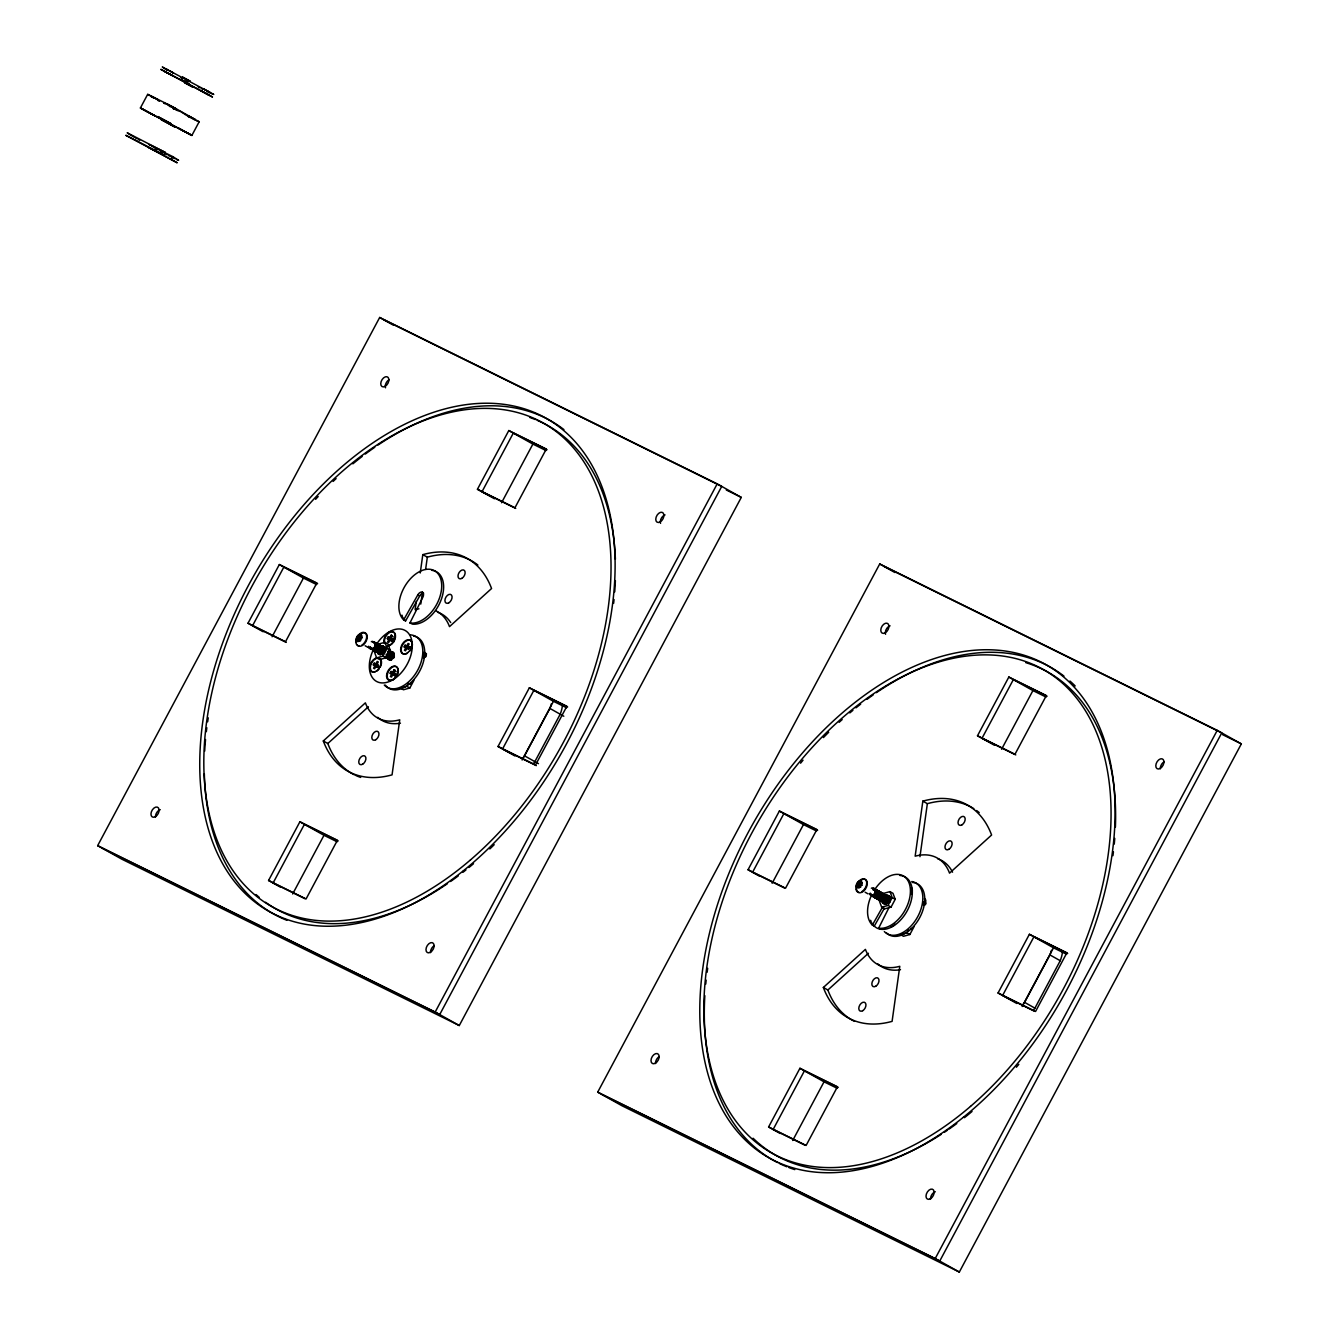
<?xml version="1.0" encoding="UTF-8"?>
<svg xmlns="http://www.w3.org/2000/svg" width="1339" height="1339" viewBox="0 0 1339 1339"><rect width="100%" height="100%" fill="white"/><g stroke="black" fill="none" stroke-linecap="round" stroke-linejoin="round"><path stroke-width="1.5" d="M377.698 651.574C377.581 656.846 384.31 653.884 383.623 649.817A4.101 3.13 -73.2 0 0 382.017 646.335L380.879 646.084M886.585 895.774L889.682 896.544C887.79 894.469 891.088 900.595 888.092 901.816C887.238 905.515 881.447 903.842 882.836 900.26M383.54 647.306L382.485 646.118L384.996 647.256L384.678 648.176M885.732 903.925L883.723 902.687A4.101 3.113 -74.1 0 1 882.267 900.662M885.799 903.976L886.753 902.235L887.807 902.737C883.69 903.206 889.531 903.356 889.665 899.021C889.146 896.343 888.728 899.306 890.234 898.051M379.238 653.683L380.36 653.934A3.816 2.795 -73.1 0 0 382.971 652.009L379.222 654.353C380.343 655.189 381.247 652.311 383.138 652.863L383.557 652.294C381.213 652.696 384.075 649.9 385.013 650.67L384.193 649.465L385.163 648.21L382.971 646.168C379.724 648.31 383.121 645.867 381.431 646.319L379.389 645.247A3.816 2.812 -73.3 0 0 378.217 645.616M384.912 649.867L384.695 648.863M889.23 898.77L889.196 901.934L887.807 901.03A3.816 2.812 -73.1 0 1 884.058 902.871L883.171 902.084A4.101 2.979 -76.6 0 1 882.518 900.143M381.699 654.185L381.833 652.997L380.694 654.62C378.736 653.281 382.134 654.788 382.452 652.177M886.87 902.302L886.234 903.758L887.355 902.586M416.262 601.529L415.123 609.68A61.008 38.295 -60.7 0 1 418.94 608.827M420.245 572.975L422.806 554.631A122 76.591 -60.7 0 1 491.564 588.524L449.502 626.635A61.008 38.295 -60.7 0 0 436.163 610.952M420.781 604.073L422.488 591.838M425.618 569.393L427.325 557.158L422.806 554.631M922.839 801.124L915.156 856.19A61.008 38.295 -60.7 0 1 949.535 873.145L991.596 835.017A122 76.591 -60.7 0 0 922.839 801.124L927.358 803.668A122 76.591 -60.7 0 1 973.804 808.639M919.96 856.692L927.358 803.668M383.557 652.294L383.155 651.273L383.908 651.658C386.134 648.662 383.54 646.904 383.406 646.319L384.661 648.511L383.59 647.557C383.172 645.666 380.661 647.055 382.619 647.507L383.607 646.754L382.72 647.557L383.071 646.452L382.117 647.222L381.966 646.168L381.582 647.273M885.832 904.327L883.188 902.955L884.828 902.904A3.749 2.845 -77.5 0 0 887.071 901.666L887.774 900.327A4.101 2.996 -76.4 0 0 887.389 896.126L885.397 895.105M885.916 904.377L884.225 902.603L883.489 903.289L885.899 903.323A4.569 2.862 -60.7 0 0 889.163 897.649L889.95 896.979L888.878 897.147M359.773 640.712L357.53 639.891L358.885 635.824A7.381 4.636 -60.7 0 1 366.283 633.715A7.381 4.636 -60.7 0 1 364.961 643.138A7.381 4.636 -60.7 0 1 357.413 645.231M860.324 883.104L858.969 887.171L857.563 886.385L857.395 884.309L858.918 882.317L862.015 883.204L858.918 882.317M383.657 651.557L382.686 653.382M885.698 895.272L886.836 895.523A4.101 3.113 -74.1 0 1 888.426 899.005L887.205 902.402L883.84 903.524L884.51 902.787M888.343 902.57L888.092 900.528L887.238 903.139M384.745 650.905L384.477 651.373M885.715 896.31A3.749 2.845 -77.4 0 1 886.887 895.942L888.025 896.193A4.101 3.113 -74.1 0 1 889.615 899.674L889.615 901.348L889.799 899.624M384.494 651.993L384.812 650.486A4.101 3.113 -74.1 0 0 383.205 647.005L380.577 645.917M394.386 655.859L393.733 658.052M880.074 894.301L879.422 896.511A3.816 2.812 -73.3 0 1 875.689 898.184L874.802 897.381A4.101 3.013 -76.4 0 1 874.25 896.176M886.217 903.206L885.196 903.641L886.067 902.804M382.017 647.155L383.49 646.469L383.774 647.641A4.101 2.996 -76.4 0 1 384.159 651.808M888.209 896.611L887.506 895.423M857.563 886.385L860.257 885.631L860.626 882.418A2.544 1.59 -60.7 0 0 857.395 884.309A2.544 1.59 -60.7 0 0 859.253 886.485L860.659 887.272M887.807 902.737L888.092 901.816L888.326 903.022M382.184 647.624L382.569 646.503M384.527 646.955L384.343 648.109L383.791 646.586M383.925 646.62L382.921 647.222L384.929 647.222L384.444 648.176M888.828 895.891L888.51 896.812A4.101 2.996 -76.4 0 1 888.979 900.996L888.259 902.335M384.26 650.034L385.163 650.018L384.193 649.465L383.741 653.198M889.782 902.268L889.916 900.695L888.192 900.595L888.594 901.599L890.201 899.323M383.222 647.842L383.674 646.787L382.536 647.189M140.394 107.99L147.708 94.282L171.944 106.384L199.176 121.749L191.862 135.457L140.394 107.99L191.879 135.423M147.792 94.45L149.449 95.554M199.16 121.799L196.431 120.694M888.979 897.431L889.766 896.578L888.443 895.64L887.573 896.494L887.991 895.473L890.134 897.481L889.23 897.9M873.547 896.092A3.264 2.41 -73.6 0 1 872.877 894.837A4.101 2.979 -76.6 0 0 873.614 896.712L874.501 897.515A3.816 2.812 -73.3 0 0 878.233 895.841L878.886 893.632A4.101 3.113 -74.1 0 0 877.279 890.15L873.463 889.431M431.894 570.33A29.19 18.328 -60.7 0 1 441.318 599.353A29.19 18.328 -60.7 0 1 412.512 624.141L409.935 622.953L422.789 597.395A4.435 2.778 -60.7 0 0 422.371 592.256A4.435 2.778 -60.7 0 0 417.785 594.934L403.658 619.873L405.566 620.945L419.693 596.006A4.435 2.778 -60.7 0 1 423.576 593.144M881.213 929.316L878.652 928.145L888.745 908.06M393.013 658.503L393.716 657.181A4.101 2.996 -76.4 0 0 393.331 652.98L391.339 651.959A3.816 2.812 -73.3 0 0 390.168 652.311M885.313 904.043L885.564 902.871M885.38 904.294L885.899 903.323A4.569 2.862 -60.7 0 1 882.468 900.745M163.91 154.872L125.799 135.289L177.2 162.789L147.641 146.955L163.91 154.872L165.233 152.378L127.205 132.779L129.983 134.737M171.476 159.107L172.798 156.63L155.876 148.244M97.663 845.629L379.673 317.477L717.202 483.864L741.287 497.388L459.277 1025.54L121.765 859.153L97.663 845.629L435.192 1012.016L459.277 1025.54M248.016 623.221L279.349 564.539L316.841 583.017L285.508 641.716L248.016 623.221L263.197 631.757M272.102 636.745L303.434 578.063L316.556 584.54M373.296 664.864L374.2 663.173L375.841 663.977L377.196 661.416L378.284 661.951L376.928 664.512L378.552 665.316L377.447 667.157L373.296 664.864L378.535 667.692L377.447 667.157M392.561 641.431L387.322 638.603L388.226 636.895L393.465 639.724L388.226 636.895M374.937 665.667L373.564 668.228L374.652 668.764L376.025 666.203L377.648 667.006M393.649 641.967L388.963 639.406L387.59 641.95L388.678 642.486L390.051 639.942L391.674 640.745M389.867 637.699L391.222 635.155L392.31 635.69L390.955 638.234L392.578 639.038L391.473 640.896M374.401 651.859L376.627 657.867L383.004 656.093L387.172 648.327L384.929 642.318L378.552 644.076M376.627 657.867L379.64 659.558L386.017 657.784L390.168 650.018L387.942 643.992L384.929 642.318M268.57 880.459L299.903 821.778L337.411 840.273L306.079 898.954L268.57 880.459L280.202 886.987M477.437 489.271L508.803 430.555L546.295 449.034L514.946 507.766L477.437 489.271L494.442 498.761M392.678 672.278L394.051 669.718L395.139 670.253L393.766 672.814L395.407 673.617L394.285 675.459L390.134 673.166L391.055 671.475L396.277 674.304M406.939 648.427L404.16 646.904L405.081 645.197L410.303 648.026L405.081 645.197M395.373 675.994L391.775 673.969L390.419 676.53L391.49 677.065L392.863 674.505L394.486 675.308M406.705 646.001L408.077 643.456L409.165 643.992L407.792 646.536L409.433 647.34L408.311 649.197M292.655 893.983L323.988 835.302L337.127 841.779M501.556 502.761L532.889 444.079L546.011 450.54M413.985 680.229L409.834 687.995L403.457 689.769L400.445 688.079L406.822 686.304L408.479 683.208M498.024 746.476L529.357 687.794L566.866 706.272L535.533 764.954L498.024 746.476L514.996 755.999M522.11 760L553.459 701.318L566.581 707.779M523.097 757.857A24.671 15.499 -60.7 0 0 524.553 755.849L549.877 708.415A24.671 15.499 -60.7 0 0 551.383 703.795M435.192 1012.016L717.202 483.864M597.713 1092.139L879.723 563.97L1217.235 730.374L1241.337 743.898L959.327 1272.05L621.798 1105.663L597.713 1092.139L935.225 1258.526L959.327 1272.05M748.049 869.731L779.382 811.032L816.89 829.527L785.541 888.209L748.049 869.731L759.682 876.258M772.134 883.255L803.467 824.573L816.589 831.034M768.603 1126.969L799.935 1068.288L837.444 1086.766L806.111 1145.448L768.603 1126.969L780.235 1133.497M977.487 735.781L1008.836 677.049L1046.345 695.544L1014.979 754.259L977.487 735.781L994.475 745.271M879.438 901.164L881.665 907.173L888.042 905.415L892.192 897.632L889.966 891.623L883.589 893.381M881.665 907.173L884.677 908.863L891.054 907.106L895.205 899.323L892.979 893.314L889.966 891.623M792.705 1140.493L824.037 1081.812L837.16 1088.272M1001.589 749.254L1032.921 690.573L1046.06 697.05M914.018 926.722L909.867 934.505L903.49 936.279L900.478 934.589L906.854 932.814L908.528 929.701M998.057 992.969L1029.39 934.287L1066.898 952.782L1035.566 1011.464L998.057 992.969L1016.82 1003.497M1022.159 1006.493L1053.492 947.811L1066.614 954.289M1023.13 1004.35A24.671 15.499 -60.7 0 0 1024.586 1002.359L1049.927 954.925A24.671 15.499 -60.7 0 0 1051.416 950.305M1033.44 1010.142A24.671 15.499 -60.7 0 0 1034.913 1008.15L1060.237 960.716A24.671 15.499 -60.7 0 0 1062.513 951.544M935.225 1258.526L1217.235 730.374M884.359 908.311L874.267 926.136L872.359 925.065L882.451 907.239M383.741 647.775L385.214 649.365L384.126 646.938L382.921 647.222M380.276 654.721L381.33 653.214L379.673 654.386M379.339 654.503L379.908 653.65M884.359 903.825L884.945 902.955M382.703 652.913L383.473 652.11M382.218 653.817L382.954 651.139A4.101 2.996 -76.4 0 0 382.569 646.938L381.264 647.54L381.431 646.319A4.101 2.996 -76.4 0 1 381.766 650.469L381.063 651.792A3.749 2.845 -77.5 0 1 378.853 653.081L377.163 652.227A4.101 2.979 -76.6 0 1 376.627 651.005M888.527 895.774L887.456 896.427M358.919 640.661L358.752 638.586L361.128 636.644M384.393 646.921L381.766 646.586A3.816 2.812 -73.3 0 0 380.611 646.955M888.962 895.925C886.736 897.465 890.033 894.854 889.481 897.481M323.302 740.969L365.38 702.858A61.008 38.295 -60.7 0 0 399.742 719.813L392.059 774.863A122 76.591 -60.7 0 1 323.302 740.969L327.821 743.513A122 76.591 -60.7 0 0 354.5 774.879M327.821 743.513L368.392 706.758M823.351 987.479L865.412 949.368A61.008 38.295 -60.7 0 0 899.791 966.306L892.092 1021.372A122 76.591 -60.7 0 1 823.351 987.479L827.87 990.006A122 76.591 -60.7 0 0 854.55 1021.372M827.87 990.006L868.425 953.268M889.766 896.578L889.113 897.147L890.284 896.879M884.259 903.658L885.196 902.921M357.53 639.891C360.409 641.448 362.635 635.037 358.885 635.824L360.291 636.594M384.059 648.176L384.912 647.658M378.786 652.712L378.15 653.633L379.473 653.482M377.765 652.729L378.602 651.892M883.707 901.632L882.953 902.536L883.991 902.352M383.942 648.126L384.544 648.461M374.602 642.553L376.594 643.59A4.117 2.996 -76.6 0 1 377.28 646.285L376.276 649.114A3.749 2.845 -77.4 0 1 374.066 650.403L372.928 650.151M388.946 650.603L390.938 651.641A4.101 2.996 -76.4 0 1 391.323 655.842L390.62 657.164A3.749 2.845 -77.4 0 1 388.41 658.453L387.272 658.202A4.101 3.113 -74.1 0 1 386.034 656.813M390.134 651.273L392.143 652.311A4.101 2.996 -76.4 0 1 392.528 656.512L391.808 657.834A3.749 2.845 -77.5 0 1 389.616 659.123L388.477 658.872A4.101 3.113 -74.1 0 1 387.004 656.83M880.61 892.41L883.255 893.515A4.101 3.113 -74.1 0 1 884.845 896.996L884.209 899.189A3.816 2.812 -73.1 0 1 880.476 900.862L879.589 900.076A4.101 2.979 -76.6 0 1 879.054 898.837M883.004 893.766L884.995 894.787A4.101 2.996 -76.4 0 1 885.38 898.988L884.677 900.31A3.749 2.845 -77.5 0 1 882.485 901.599L881.33 901.348A4.101 3.113 -74.1 0 1 879.874 899.323M373.715 642.051L374.853 642.302A4.101 3.113 -74.1 0 1 376.443 645.8L375.807 647.992A3.816 2.812 -73.3 0 1 373.179 649.9L371.188 648.863A4.101 2.979 -76.6 0 1 370.652 647.641M378.485 644.745L379.623 644.996M389.247 650.787L390.385 651.039A4.101 3.113 -74.1 0 1 391.976 654.52L391.339 656.713A3.816 2.812 -73.1 0 1 387.607 658.386L386.72 657.6A4.101 2.979 -76.6 0 1 386.184 656.361A3.816 2.812 -73.1 0 0 387.758 654.704L388.41 652.495A4.101 3.113 -74.1 0 0 388.26 651.055M390.436 651.457L391.574 651.708A4.101 3.113 -74.1 0 1 393.164 655.189L392.528 657.382A3.816 2.812 -73.1 0 1 388.795 659.056L387.908 658.269M873.748 888.56L874.886 888.811A4.101 3.113 -74.1 0 1 876.476 892.293L875.84 894.502A3.816 2.812 -73.3 0 1 873.212 896.41L871.22 895.373A4.101 2.979 -76.6 0 1 870.568 893.431M876.141 889.899L876.727 889.95A4.117 2.996 -76.6 0 1 877.313 892.778L876.309 895.624A3.749 2.845 -77.4 0 1 874.116 896.912L872.961 896.645A4.101 3.13 -73.1 0 1 871.722 895.289M883.305 893.933L884.443 894.184A4.101 3.113 -74.1 0 1 886.033 897.666L885.397 899.858A3.816 2.812 -73.1 0 1 881.665 901.532L880.777 900.745M385.013 650.67L384.042 650.503M409.935 622.953L410.604 623.07A29.19 18.328 -60.7 0 0 441.636 588.039A29.19 18.328 -60.7 0 0 413.985 575.352A29.19 18.328 -60.7 0 0 403.658 619.873M878.652 928.145L879.305 928.245A29.19 18.328 -60.7 0 0 906.721 906.871A29.19 18.328 -60.7 0 0 903.206 875.857A29.19 18.328 -60.7 0 0 874.886 889.314M384.879 656.863L386.034 657.114A3.749 2.845 -77.5 0 0 388.226 655.825L388.929 654.503A4.101 2.996 -76.4 0 0 388.879 650.871M884.928 903.356L886.067 903.607M383.975 651.105L384.795 651.34M163.843 102.835L165.718 103.706M176.263 159.391L178.623 160.295L172.798 156.63M211.026 93.379L213.771 94.433L162.304 66.95L162.973 67.536M210.173 92.96L206.942 91.387M149.315 144.595L165.233 152.378M173.518 158.069L174.539 158.571M172.212 72.423L173.384 72.959L172.262 72.273M168.965 104.944L167.793 104.409L168.915 105.095M384.193 320.004L721.721 486.408L439.711 1014.56L102.182 848.173M884.225 566.514L1221.754 732.902L939.744 1261.053L602.215 1094.666M726.29 489.99L741.287 497.388M1222.574 734.642L1241.337 743.898M547.065 449.72L513.322 433.083L481.956 491.815L515.733 508.402M1047.098 696.23L1013.355 679.593L981.989 738.308L1015.765 754.911M317.611 583.704L283.868 567.067L252.519 625.765L286.278 642.402M567.636 706.959L533.876 690.321L502.543 749.003L536.303 765.64M817.644 830.213L783.901 813.576L752.568 872.258L784.436 887.975M1067.668 953.468L1033.909 936.831L1002.576 995.513L1034.461 1011.23M387.322 638.603L388.963 639.406M404.16 646.904L405.801 647.708L404.428 650.269L405.516 650.804L406.889 648.243L408.512 649.047M390.134 673.166L391.775 673.969M338.181 840.959L304.422 824.305L273.089 883.004L304.957 898.703M838.214 1087.452L804.454 1070.815L773.122 1129.497L805.007 1145.213M171.174 156.914L172.396 157.517M166.672 104.191L175.627 108.593L172.698 107.153M168.48 155.558L169.869 156.261M166.722 69.31L168.48 70.214M157.617 99.756L155.86 98.852M193.921 119.02C199.996 121.933 183.661 113.246 190.004 116.928M188.314 116.677L189.736 117.414M201.402 88.592L202.909 89.362M165.467 154.018L167.007 154.805M155.14 147.859L152.211 146.319M198.205 86.935L199.829 87.788M174.17 108.928L173.233 108.442L174.622 109.011M175.995 109.731L177.3 110.417M160.529 151.458L162.22 152.345M170.22 105.999L177.016 109.631M169.434 70.984L170.438 71.519M206.557 90.667C216.6 96.006 201.62 87.437 203.796 89.161M154.906 98.082L150.956 96.107L157.667 99.588M192.967 118.535L190.941 117.447M155.257 148.679L157.031 149.617M185.92 80.457L187.711 81.411M169.501 70.749L171.459 71.821M171.677 106.618L169.718 105.547M180.631 77.595L182.372 78.532M169.216 106.099L170.505 106.802M204.599 89.613L205.537 90.131M168.413 70.431L166.672 69.477M176.196 110.016L180.48 111.555M173.166 108.643L174.103 109.145M391.055 671.475L395.189 673.751M374.2 663.173L378.351 665.45M138.218 139.44L139.725 140.277M158.052 100.525L159.525 101.346M184.179 113.966L194.741 119.891M879.723 563.97L894.904 572.506M379.673 317.477L393.097 325.009M1008.836 677.049L1032.921 690.573M508.803 430.555L532.889 444.079M1029.39 934.287L1053.492 947.811M417.785 594.934L419.693 596.006M1049.927 954.925L1060.237 960.716M779.382 811.032L803.467 824.573M529.357 687.794L553.459 701.318M892.192 897.632L895.205 899.323M549.877 708.415L563.803 716.231M889.079 899.825L889.832 900.662L888.912 900.344M860.793 884.51L862.182 885.297M888.945 900.98L887.807 901.03M889.012 901.699L888.795 900.929M857.395 884.309L858.801 885.079M888.042 905.415L891.054 907.106M279.349 564.539L303.434 578.063M906.854 932.814L909.867 934.505M1024.586 1002.359L1034.913 1008.15M387.172 648.327L390.168 650.018M360.626 640.762L359.22 639.992A2.544 1.59 -60.7 0 1 357.362 637.799A2.544 1.59 -60.7 0 1 360.576 635.925L362.066 637.749M357.362 637.799L358.752 638.586M383.054 652.511L383.372 652.06M383.004 656.093L386.017 657.784M406.822 686.304L409.834 687.995M524.553 755.849L538.479 763.665M799.935 1068.288L824.037 1081.812M299.903 821.778L323.988 835.302M135.406 137.867L136.779 138.637M865.161 892.243L868.023 893.866M365.129 645.749L367.974 647.356M150.37 145.315L149.198 144.629M132.946 136.461L134.134 137.147M152.947 97.63L154.085 98.299M166.505 69.712L167.542 70.314M181.384 112.074L183.125 113.129M130.871 135.256L131.858 135.842M150.972 96.492L151.91 97.027M165.082 103.773L163.927 103.07M165.567 69.159L164.028 68.222M384.728 656.713L385.214 657.047A3.816 2.812 -73.1 0 0 388.946 655.374L389.599 653.181A4.101 3.113 -74.1 0 0 388.896 650.503M388.862 650.168L389.749 650.972A4.101 2.996 -76.4 0 1 390.134 655.173L389.431 656.495A3.749 2.845 -77.5 0 1 387.222 657.784L386.084 657.533A4.101 3.113 -74.1 0 1 385.18 656.713M391.222 635.155L393.331 637.063M394.051 669.718L396.143 671.642M878.384 899.406L880.393 900.427A3.816 2.795 -73.1 0 0 883.004 898.519L883.656 896.327A4.101 3.13 -73.2 0 0 882.05 892.828L879.422 891.741A3.816 2.812 -73.3 0 0 878.25 892.109M389.113 658.939L390 659.725A3.816 2.812 -73.1 0 0 391.691 659.842M385.532 656.93L386.419 657.717A3.816 2.812 -73.1 0 0 390.134 656.043L390.787 653.85A4.101 3.113 -74.1 0 0 389.18 650.369M378.753 653.348L378.351 652.896A4.101 3.013 -76.4 0 1 377.799 651.691M375.958 651.557L377.966 652.578A3.816 2.795 -73.1 0 0 380.577 650.67L381.23 648.478A4.101 3.13 -73.1 0 0 379.623 644.996M373.581 650.218L374.468 651.005A3.816 2.812 -73.3 0 0 378.201 649.331L378.837 647.139A4.101 3.113 -74.1 0 0 377.23 643.657L376.092 643.406A3.749 2.845 -77.4 0 0 375.506 643.507M887.472 902.637L887.841 903.474L887.841 902.285M382.301 654.52L382.201 652.645A3.749 2.845 -77.5 0 1 380.058 653.75L378.904 653.499A4.101 3.113 -74.1 0 1 377.447 651.474A4.569 2.862 -60.7 0 0 380.561 654.085A4.569 2.862 -60.7 0 0 384.126 648.746A4.569 2.862 -60.7 0 0 381.012 646.084M887.908 901.08L888.175 902.168L887.138 901.883M382.887 651.775L383.138 652.863M885.514 895.657A4.569 2.862 -60.7 0 1 889.163 897.649M880.275 892.728A3.264 2.41 -73.6 0 1 880.359 897.18A3.264 2.41 -73.6 0 1 876.844 898.017A3.264 2.41 -73.6 0 1 874.986 896.092M877.865 892.494A3.264 2.41 -73.6 0 1 879.154 892.192M877.966 895.824A3.264 2.41 -73.6 0 0 877.899 891.389A3.264 2.41 -73.6 0 1 879.857 894.101A3.264 2.41 -73.6 0 1 878.066 897.582M876.878 896.912A3.264 2.41 -73.6 0 1 874.467 896.678M878.183 891.473A3.264 2.41 -73.6 0 1 878.25 895.908M877.162 896.996A3.264 2.41 -73.6 0 1 874.752 896.762A3.264 2.41 -73.6 0 0 877.681 893.682A3.264 2.41 -73.6 0 0 875.857 890.251M875.756 891.238A3.264 2.41 -73.6 0 1 877.045 890.92M871.873 894.82A4.101 2.979 -76.6 0 0 872.425 896.042L874.417 897.08A3.816 2.795 -73.1 0 0 877.028 895.172L877.681 892.962A4.101 3.113 -74.1 0 0 876.074 889.481L874.936 889.23A3.749 2.845 -77.5 0 0 873.764 889.581M873.379 889.899A3.264 2.41 -73.6 0 1 876.476 893.013A3.264 2.41 -73.6 0 1 872.359 895.423M876.694 890.72A3.264 2.41 -73.6 0 1 877.162 894.419A3.264 2.41 -73.6 0 1 874.384 896.544M873.262 896.009A3.264 2.41 -73.6 0 1 872.593 894.753M875.84 889.732A3.816 2.812 -73.3 0 1 876.409 889.782L877.832 890.77A4.117 2.996 -76.6 0 1 878.501 893.448L877.514 896.293A3.749 2.845 -77.4 0 1 875.304 897.582L874.166 897.314A4.101 3.113 -74.1 0 1 872.71 895.289M880.074 894.301A4.101 3.13 -73.2 0 0 878.468 890.82L877.33 890.569A3.749 2.845 -77.4 0 0 876.141 890.937M875.07 896.645A4.101 3.13 -73.2 0 0 876.56 898.67L877.698 898.921A3.749 2.845 -77.4 0 0 879.907 897.632L880.895 894.803A4.117 2.996 -76.6 0 0 880.225 892.109L878.802 891.121A3.816 2.812 -73.3 0 0 878.217 891.071M878.25 891.59A3.264 2.41 -73.6 0 1 880.074 895.021A3.264 2.41 -73.6 0 1 877.062 897.984M875.94 897.431A3.264 2.41 -73.6 0 1 875.271 896.176A4.101 3.013 -76.4 0 0 875.991 898.067L877.999 899.088A3.816 2.795 -73.1 0 0 880.61 897.18L881.263 894.971A4.101 3.13 -73.1 0 0 879.656 891.489L878.518 891.238A3.749 2.845 -77.4 0 0 877.932 891.356M874.133 896.611A4.101 3.113 -74.1 0 0 875.355 897.984L876.509 898.251A3.749 2.845 -77.4 0 0 878.702 896.963L879.405 895.64A4.101 2.996 -76.4 0 0 879.02 891.439L877.028 890.402A3.816 2.812 -73.3 0 0 875.857 890.77M859.035 892.46A7.381 4.636 -60.7 0 1 857.462 883.037A7.381 4.636 -60.7 0 1 866.216 880.61A7.381 4.636 -60.7 0 1 861.797 891.707M861.395 879.924A7.381 4.636 -60.7 0 1 867.287 882.819A7.381 4.636 -60.7 0 1 862.366 892.025A7.381 4.636 -60.7 0 1 856.491 889.129M875.505 890.05A3.264 2.41 -73.6 0 1 876.175 891.305M876.191 892.929A3.264 2.41 -73.6 0 1 875.572 894.485M874.484 895.573A3.264 2.41 -73.6 0 1 872.074 895.339A3.264 2.41 -73.6 0 0 875.003 892.259M873.095 889.816A3.264 2.41 -73.6 0 1 874.367 889.498M871.371 888.242A3.749 2.845 -77.5 0 1 872.543 887.891L874.183 888.477A4.117 3.147 -73.2 0 1 875.304 891.623L874.97 893.13A3.833 2.812 -73.1 0 1 872.024 895.741L870.015 894.703A4.101 3.013 -76.4 0 1 869.463 893.498M870.3 893.967A4.117 3.147 -73.1 0 0 870.852 895.172L872.911 896.226A3.749 2.845 -77.5 0 0 875.12 894.954L875.823 893.615A4.101 2.979 -76.6 0 0 875.438 889.431L874.016 888.426A3.833 2.845 -73.5 0 0 873.446 888.376M873.179 888.828A3.264 2.41 -73.6 0 1 874.97 890.636M870.869 894.67A3.264 2.41 -73.6 0 1 870.199 893.414M873.463 888.912A3.264 2.41 -73.6 0 1 875.288 892.343A3.264 2.41 -73.6 0 1 872.292 895.289M871.153 894.753A3.264 2.41 -73.6 0 1 870.484 893.498M860.626 882.418A2.544 1.59 -60.7 0 1 859.253 886.485M880.259 893.833A3.264 2.41 -73.6 0 1 883.372 896.946M882.752 898.519A3.264 2.41 -73.6 0 1 879.238 899.356M880.309 892.695A3.749 2.845 -77.4 0 1 880.911 892.577L881.497 892.644A4.101 2.996 -76.4 0 1 881.798 896.979L881.095 898.302A3.749 2.845 -77.5 0 1 878.886 899.59L877.748 899.339A4.101 3.113 -74.1 0 1 876.509 897.95M880.543 893.916A3.264 2.41 -73.6 0 1 883.656 897.03A3.264 2.41 -73.6 0 1 879.522 899.44M878.903 899.289A4.101 3.113 -74.1 0 0 880.141 900.678L881.28 900.929A3.749 2.845 -77.5 0 0 883.489 899.641L884.192 898.318A4.101 2.996 -76.4 0 0 883.807 894.117L881.815 893.08A3.816 2.812 -73.3 0 0 880.644 893.448M880.928 893.615A3.749 2.845 -77.4 0 1 882.116 893.264L882.702 893.314A4.101 2.996 -76.4 0 1 883.004 897.649L882.284 898.971A3.749 2.845 -77.5 0 1 880.091 900.26L878.936 900.009A4.101 3.113 -74.1 0 1 878.033 899.189M884.527 895.992A3.264 2.41 -73.6 0 1 881.564 900.578M880.443 900.026A3.264 2.41 -73.6 0 1 879.773 898.77M882.736 894.201A3.264 2.41 -73.6 0 1 883.874 894.737M883.02 894.285A3.264 2.41 -73.6 0 1 884.845 897.699A3.264 2.41 -73.6 0 1 881.849 900.662A3.264 2.41 -73.6 0 0 886.05 898.369A3.264 2.41 -73.6 0 0 882.937 895.255M880.727 900.109A3.264 2.41 -73.6 0 1 880.058 898.854M880.242 899.523A4.101 2.979 -76.6 0 1 880.125 898.804M882.652 895.172A3.264 2.41 -73.6 0 1 885.732 896.661M885.765 898.285A3.264 2.41 -73.6 0 1 881.631 900.695M881.296 900.628A4.101 3.113 -74.1 0 0 882.535 902.017L882.87 902.201A3.816 2.812 -73.1 0 0 886.585 900.528L887.238 898.335A4.101 3.113 -74.1 0 0 885.631 894.854L884.493 894.603A3.749 2.845 -77.4 0 0 883.322 894.954M883.037 894.787A3.816 2.812 -73.3 0 1 884.192 894.419L886.2 895.456A4.101 2.996 -76.4 0 1 886.585 899.657L885.882 900.98A3.749 2.845 -77.5 0 1 883.673 902.268L881.983 901.415A4.101 2.979 -76.6 0 1 881.43 900.193M886.251 896.092A3.264 2.41 -73.6 0 1 886.719 899.775A3.264 2.41 -73.6 0 1 883.958 901.917A3.264 2.41 -73.6 0 0 887.523 901.197A3.264 2.41 -73.6 0 0 887.456 896.762M882.819 901.381A3.264 2.41 -73.6 0 1 882.167 900.126M885.414 895.624A3.264 2.41 -73.6 0 1 887.238 899.055A3.264 2.41 -73.6 0 1 884.242 902.001M883.104 901.465A3.264 2.41 -73.6 0 1 882.451 900.21M885.33 896.611A3.264 2.41 -73.6 0 1 888.142 897.398A3.264 2.41 -73.6 0 1 887.824 901.281M885.43 902.67A3.264 2.41 -73.6 0 1 884.309 902.135M885.414 896.142A3.816 2.812 -73.3 0 1 886.585 895.774M887.523 896.879A3.264 2.41 -73.6 0 1 888.644 897.431M876.292 897.297A4.101 3.113 -74.1 0 1 876.158 895.841M876.66 897.498A4.101 2.979 -76.6 0 0 877.196 898.72L878.083 899.523A3.816 2.812 -73.1 0 0 881.815 897.85L882.468 895.657A4.101 3.113 -74.1 0 0 880.861 892.176L879.723 891.908A3.749 2.845 -77.4 0 0 878.535 892.276M880.342 892.862A3.264 2.41 -73.6 0 1 882.25 895.44A3.264 2.41 -73.6 0 1 880.459 898.921M878.049 898.687A3.264 2.41 -73.6 0 1 877.38 897.431M880.627 892.946A3.264 2.41 -73.6 0 1 882.451 896.36A3.264 2.41 -73.6 0 1 879.455 899.323M877.715 898.62A4.101 3.113 -74.1 0 1 877.48 897.967M911.775 881.514A29.19 18.328 -60.7 0 1 917.617 916.88A29.19 18.328 -60.7 0 1 884.326 931.576M899.925 875.472A29.19 18.328 -60.7 0 1 906.352 912.311A29.19 18.328 -60.7 0 1 871.823 922.939M871.187 921.667A29.19 18.328 -60.7 0 1 870.651 920.311M895.071 924.195A7.766 4.871 -60.7 0 1 890.736 926.873M911.256 894.435A7.766 4.871 -60.7 0 0 911.323 887.757A7.599 4.77 -60.7 0 1 912.395 890.385M1025.741 662.621A277.29 174.07 -60.7 0 1 1115.404 827.084M1114.751 838.398A277.29 174.07 -60.7 0 1 1114.249 844.122M1113.429 851.822A277.29 174.07 -60.7 0 1 1112.943 855.688M1018.812 1064.354A277.29 174.07 -60.7 0 1 1016.368 1067.233M972.03 1111.47A277.29 174.07 -60.7 0 1 964.448 1117.663M956.782 1123.538A277.29 174.07 -60.7 0 1 949.05 1129.095M947.493 1130.166A277.29 174.07 -60.7 0 1 944.38 1132.275M941.25 1134.317A277.29 174.07 -60.7 0 1 753.087 1138.234M976.583 810.53A122 76.591 -60.7 0 1 979.227 812.606M937.601 858.717A61.008 38.295 -60.7 0 1 952.548 872.191M900.494 969.704A61.008 38.295 -60.7 0 1 877.731 963.829M911.307 928.379A3.331 2.092 -60.7 0 1 911.106 929.182M924.362 898.904A3.331 2.092 -60.7 0 1 925.751 901.314A3.331 2.092 -60.7 0 1 923.559 904.712M876.409 692.648A282.83 177.551 -60.7 0 1 1063.953 676.095M1069.928 681.032A282.83 177.551 -60.7 0 1 1075.184 685.97M794.763 1169.6A282.83 177.551 -60.7 0 1 788.855 1167.541M786.914 1166.805A282.83 177.551 -60.7 0 1 779.331 1163.44M777.49 1162.52A282.83 177.551 -60.7 0 1 704.833 995.697M705.753 984.065A282.83 177.551 -60.7 0 1 706.155 980.148M707.126 972.265A282.83 177.551 -60.7 0 1 707.678 968.298M800.571 763.18A282.83 177.551 -60.7 0 1 803.032 760.201M823.418 737.571A282.83 177.551 -60.7 0 1 828.707 732.249M839.151 722.307A282.83 177.551 -60.7 0 1 842.181 719.562M849.813 712.917A282.83 177.551 -60.7 0 1 852.91 710.34M855.989 707.829A282.83 177.551 -60.7 0 1 860.659 704.13M866.936 699.376A282.83 177.551 -60.7 0 1 873.246 694.841M885.548 634.284A5.54 3.481 -60.7 0 1 890.067 625.815M655.524 1063.551A5.54 3.481 -60.7 0 1 659.223 1056.622M930.555 1199.125A5.54 3.481 -60.7 0 1 935.308 1191.743M1160.344 768.77A5.54 3.481 -60.7 0 1 1164.026 761.858M912.344 882.434A29.19 18.328 -60.7 0 1 920.01 917.064A29.19 18.328 -60.7 0 1 886.234 932.647M926.069 903.139A3.833 2.41 -60.7 0 1 925.132 904.896M925.4 901.967A3.431 2.159 -60.7 0 1 924.362 904.361M924.613 899.339A3.833 2.41 -60.7 0 1 923.291 904.93M924.01 902.118A3.431 2.159 -60.7 0 1 923.174 903.691M923.676 901.8A3.833 2.41 -60.7 0 1 923.274 902.72M872.359 925.065A29.19 18.328 -60.7 0 1 871.84 894.603M405.566 620.945A29.19 18.328 -60.7 0 1 403.123 617.764M402.487 616.492A29.19 18.328 -60.7 0 1 401.951 615.12M537.207 420.329A277.29 174.07 -60.7 0 1 615.388 559.217M615.371 580.59A277.29 174.07 -60.7 0 1 614.718 591.905M614.032 599.537A277.29 174.07 -60.7 0 1 613.613 603.387M494.191 844.691A277.29 174.07 -60.7 0 1 489.823 848.943M473.504 863.705A277.29 174.07 -60.7 0 1 468.968 867.488M465.939 869.948A277.29 174.07 -60.7 0 1 462.876 872.359M458.289 875.873A277.29 174.07 -60.7 0 1 450.557 881.497M447.46 883.656A277.29 174.07 -60.7 0 1 265.574 902.268M259.147 897.247A277.29 174.07 -60.7 0 1 256.05 894.552M529.608 417.383A277.29 174.07 -60.7 0 1 535.332 419.542M427.325 557.158A122 76.591 -60.7 0 1 477.889 565.041M360.71 777.423A122 76.591 -60.7 0 1 356.023 775.582M437.568 612.224A61.008 38.295 -60.7 0 1 450.707 622.535M400.445 723.194A61.008 38.295 -60.7 0 1 377.698 717.319M410.738 683.459A3.331 2.092 -60.7 0 1 410.27 684.196M423.727 652.478A3.331 2.092 -60.7 0 1 425.752 654.436A3.331 2.092 -60.7 0 1 423.526 658.219M377.966 445.067A282.83 177.551 -60.7 0 1 563.92 429.585M286.881 920.295A282.83 177.551 -60.7 0 1 204.331 773.775M204.683 751.129A282.83 177.551 -60.7 0 1 205.537 739.513M206.34 731.68A282.83 177.551 -60.7 0 1 206.825 727.73M207.645 721.805A282.83 177.551 -60.7 0 1 208.248 717.821M315.602 499.313A282.83 177.551 -60.7 0 1 318.18 496.535M333.126 481.421A282.83 177.551 -60.7 0 1 336.106 478.592M352.86 463.846A282.83 177.551 -60.7 0 1 362.2 456.415M365.329 454.038A282.83 177.551 -60.7 0 1 374.786 447.243M385.515 387.791A5.54 3.481 -60.7 0 1 388.98 379.774M155.491 817.041A5.54 3.481 -60.7 0 1 160.245 809.66M430.522 952.615A5.54 3.481 -60.7 0 1 434.204 945.702M660.529 523.365A5.54 3.481 -60.7 0 1 665.048 514.896M370.267 648.645A2.226 1.724 -63.8 0 1 368.694 646.218M413.651 636.092A29.19 18.328 -60.7 0 1 419.007 672.345A29.19 18.328 -60.7 0 1 385.347 685.133M410.404 634.87A29.19 18.328 -60.7 0 1 418.069 669.483A29.19 18.328 -60.7 0 1 384.293 685.083M377.832 645.984A3.264 2.41 -73.6 0 1 380.912 647.473M380.945 649.114A3.264 2.41 -73.6 0 1 376.811 651.524M378.117 646.084A3.264 2.41 -73.6 0 1 381.23 649.197A3.264 2.41 -73.6 0 1 377.096 651.608A3.264 2.41 -73.6 0 0 380.025 648.511A3.264 2.41 -73.6 0 0 378.201 645.097M378.519 646.134A3.264 2.41 -73.6 0 1 378.552 647.758M377.933 649.331A3.264 2.41 -73.6 0 1 374.418 650.168M375.439 644.645A3.264 2.41 -73.6 0 1 377.849 644.879M375.723 644.729A3.264 2.41 -73.6 0 1 378.837 647.842A3.264 2.41 -73.6 0 1 374.702 650.252M371.84 648.31A4.101 2.979 -76.6 0 0 372.393 649.532L374.384 650.57A3.816 2.795 -73.1 0 0 376.995 648.662L377.648 646.469A4.101 3.113 -74.1 0 0 376.041 642.988L374.903 642.72A3.749 2.845 -77.5 0 0 374.301 642.837A3.264 2.41 -73.6 0 1 375.924 647.239A3.264 2.41 -73.6 0 1 372.041 648.829A3.264 2.41 -73.6 0 1 370.167 646.904M374.619 643.088A3.264 2.41 -73.6 0 1 376.209 647.323A3.264 2.41 -73.6 0 1 372.326 648.913M372.928 650.151A4.101 3.13 -73.1 0 1 371.455 648.126M375.539 643.674A3.264 2.41 -73.6 0 1 377.431 646.252A3.264 2.41 -73.6 0 1 375.64 649.733M373.23 649.499A3.264 2.41 -73.6 0 1 372.56 648.243M375.79 643.222A3.816 2.812 -73.3 0 1 376.376 643.272L377.799 644.26A4.117 2.996 -76.6 0 1 378.468 646.955L377.481 649.783A3.749 2.845 -77.4 0 1 375.271 651.072L374.133 650.821A4.101 3.113 -74.1 0 1 373.213 650.001A29.19 18.328 -60.7 0 0 387.557 682.154A29.19 18.328 -60.7 0 0 411.341 638.753A29.19 18.328 -60.7 0 0 376.209 644.729M372.895 649.432A4.101 3.113 -74.1 0 1 372.66 648.779M375.824 643.758A3.264 2.41 -73.6 0 1 377.715 646.352A3.264 2.41 -73.6 0 1 375.924 649.817M375.573 644.829A3.749 2.845 -77.4 0 1 377.297 644.076L378.435 644.327A4.101 3.13 -73.2 0 1 380.042 647.808L379.389 650.001A3.816 2.812 -73.3 0 1 375.656 651.675L374.769 650.888A4.101 3.013 -76.4 0 1 374.217 649.666M375.037 650.135A4.101 3.13 -73.2 0 0 376.51 652.16L377.665 652.411A3.749 2.845 -77.4 0 0 379.858 651.122L380.862 648.294A4.117 2.996 -76.6 0 0 380.192 645.599L378.77 644.611A3.816 2.812 -73.3 0 0 378.184 644.578M379.724 646.804A3.264 2.41 -73.6 0 1 376.744 651.39M375.623 650.838A3.264 2.41 -73.6 0 1 374.953 649.599M377.916 645.013A3.264 2.41 -73.6 0 1 379.054 645.549M375.908 650.921A3.264 2.41 -73.6 0 1 375.238 649.683M374.083 650.101A4.101 3.113 -74.1 0 0 375.322 651.49L376.46 651.742A3.749 2.845 -77.4 0 0 378.669 650.453L379.372 649.13A4.101 2.996 -76.4 0 0 378.987 644.929L376.995 643.908A3.816 2.812 -73.3 0 0 375.824 644.26M386.653 656.964A3.264 2.41 -73.6 0 0 390.553 655.374A3.264 2.41 -73.6 0 0 388.963 651.139A3.264 2.41 -73.6 0 1 387.875 656.528M391.674 653.516A3.264 2.41 -73.6 0 1 388.695 658.102A3.264 2.41 -73.6 0 0 391.172 658.453A3.264 2.41 -73.6 0 0 392.896 655.809M387.574 657.549A3.264 2.41 -73.6 0 1 386.904 656.294M389.867 651.725A3.264 2.41 -73.6 0 1 391.005 652.26M391.959 653.599A3.264 2.41 -73.6 0 1 388.98 658.185M387.858 657.633A3.264 2.41 -73.6 0 1 387.189 656.378M390.151 651.808A3.264 2.41 -73.6 0 1 391.289 652.344M389.783 652.696A3.264 2.41 -73.6 0 1 392.863 654.185M390.067 652.779A3.264 2.41 -73.6 0 1 393.181 655.892A3.264 2.41 -73.6 0 1 389.046 658.303M391.406 659.692A3.749 2.845 -77.5 0 1 390.804 659.792L389.666 659.541A4.101 3.113 -74.1 0 1 388.427 658.152M389.113 658.922A4.101 2.979 -76.6 0 1 388.578 657.717M390.452 652.478A3.749 2.845 -77.4 0 1 391.641 652.126L392.779 652.378A4.101 3.113 -74.1 0 1 394.235 654.403A4.435 2.778 -60.7 0 1 390.586 659.826A4.435 2.778 -60.7 0 1 387.657 656.813M389.967 658.888A3.264 2.41 -73.6 0 1 389.298 657.65M390.252 658.972A3.264 2.41 -73.6 0 1 389.582 657.734M390.369 659.859A4.101 3.113 -74.1 0 1 389.398 658.185M390.318 659.591A4.101 2.979 -76.6 0 1 389.766 658.386M358.986 645.967A7.381 4.636 -60.7 0 1 357.429 636.544A7.381 4.636 -60.7 0 1 366.183 634.117A7.381 4.636 -60.7 0 1 361.764 645.197M356.442 642.62A7.381 4.636 -60.7 0 1 356.927 639.172M371.338 641.749A3.749 2.845 -77.5 0 1 372.51 641.381L375.405 642.921A4.101 2.979 -76.6 0 1 375.774 647.122L375.087 648.444A3.749 2.845 -77.5 0 1 372.878 649.733L370.819 648.679A4.117 3.147 -73.1 0 1 370.267 647.457M373.146 642.335A3.264 2.41 -73.6 0 1 375.037 644.913A3.264 2.41 -73.6 0 1 373.246 648.394M369.664 647.641A4.101 3.013 -76.4 0 0 369.982 648.21L371.991 649.231A3.833 2.812 -73.1 0 0 374.92 646.62L375.255 645.113A4.117 3.147 -73.2 0 0 374.15 641.967A3.833 2.845 -73.5 0 0 373.414 641.883M373.43 642.419A3.264 2.41 -73.6 0 1 375.322 644.996A3.264 2.41 -73.6 0 1 373.531 648.478M371.121 648.243A3.264 2.41 -73.6 0 1 370.451 646.988M360.576 635.925A2.544 1.59 -60.7 0 1 359.22 639.992M381.515 647.022A3.264 2.41 -73.6 0 1 383.406 649.616A3.264 2.41 -73.6 0 1 381.615 653.097M380.51 647.423A3.264 2.41 -73.6 0 1 383.322 648.21A3.264 2.41 -73.6 0 1 383.004 652.093M380.895 647.122A3.749 2.845 -77.4 0 1 382.067 646.754M386.553 654.035A3.816 2.812 -73.1 0 1 386.134 654.654M386.553 655.692A3.749 2.845 -77.5 0 0 387.038 655.156L387.741 653.834A4.101 2.996 -76.4 0 0 388.025 651.557A3.264 2.41 -73.6 0 1 386.402 655.775M388.36 651.591A3.264 2.41 -73.6 0 1 386.686 655.859M389.281 652.177A3.264 2.41 -73.6 0 1 387.59 656.445M388.678 651.055A3.264 2.41 -73.6 0 1 390.503 654.47M389.883 656.043A3.264 2.41 -73.6 0 1 386.368 656.88M376.477 651.44A4.101 3.113 -74.1 0 0 377.715 652.829L378.05 653.014A3.816 2.812 -73.1 0 0 381.782 651.34L382.435 649.147A4.101 3.113 -74.1 0 0 380.828 645.666L379.69 645.415A3.749 2.845 -77.4 0 0 378.502 645.766M381.448 646.904A3.264 2.41 -73.6 0 1 381.9 650.587A3.264 2.41 -73.6 0 1 379.138 652.729M378.016 652.193A3.264 2.41 -73.6 0 1 377.347 650.938M380.594 646.436A3.264 2.41 -73.6 0 1 382.418 649.867A3.264 2.41 -73.6 0 1 379.422 652.813M378.301 652.277A3.264 2.41 -73.6 0 1 377.631 651.022M409.466 647.741A3.431 2.159 -60.7 0 1 410.705 646.62M423.844 654.001A3.431 2.159 -60.7 0 1 426.438 654.671M426.02 656.646A3.833 2.41 -60.7 0 0 423.961 653.03A3.431 2.159 -60.7 0 1 424.814 657.114M424.078 652.444A3.833 2.41 -60.7 0 1 423.894 657.717M423.626 656.445A3.431 2.159 -60.7 0 0 423.743 652.796A3.833 2.41 -60.7 0 1 423.86 654.386M424.413 654.018A3.833 2.41 -60.7 0 1 426.472 653.783M407.29 653.365A7.599 4.77 -60.7 0 1 401.399 648.043A7.599 4.77 -60.7 0 1 409.985 640.26A7.599 4.77 -60.7 0 1 410.019 650.905M390.57 652.277A4.435 2.778 -60.7 0 1 394.118 654.353M378.318 657.834A7.766 4.871 -60.7 0 0 369.731 667.006A7.766 4.871 -60.7 0 0 377.297 670.303A7.766 4.871 -60.7 0 0 379.489 658.353A7.599 4.77 -60.7 0 0 370.853 664.78A7.599 4.77 -60.7 0 0 374.97 671.96M383.958 642.887A7.766 4.871 -60.7 0 1 389.046 632.175A7.766 4.871 -60.7 0 1 395.156 636.527A7.766 4.871 -60.7 0 1 387.942 645.716M391.791 640.996A3.431 2.159 -60.7 0 1 392.143 640.193M392.628 639.439A3.431 2.159 -60.7 0 1 393.214 638.803M384.711 643.574A7.599 4.77 -60.7 0 1 389.448 632.577A7.599 4.77 -60.7 0 1 395.457 637.297A7.599 4.77 -60.7 0 1 387.607 645.85M394.603 675.576A3.431 2.159 -60.7 0 1 394.972 674.756M377.765 667.274A3.431 2.159 -60.7 0 1 378.117 666.454M380.494 659.156A7.599 4.77 -60.7 0 1 380.209 667.207M379.138 668.864A7.599 4.77 -60.7 0 1 376.426 671.324M562.48 705.034A24.671 15.499 -60.7 0 1 560.204 714.206L534.864 761.64A24.671 15.499 -60.7 0 1 533.407 763.648M160.981 69.427L212.416 96.96L160.981 69.427M162.287 119.623L170.036 123.774L162.287 119.623M164.362 71.302L172.045 75.436L164.362 71.302M182.539 77.126L190.222 81.261L182.539 77.126M181.2 79.604L188.883 83.738L181.2 79.604M184.648 82.7L192.331 86.834L184.648 82.7M201.486 90.985L209.169 95.136L201.486 90.985M140.98 108.275L154.42 115.522L140.98 108.275M157.818 116.577L171.258 123.824L157.818 116.577M161.266 119.656L174.706 126.904L161.266 119.656M178.104 127.958L191.544 135.206L178.104 127.958M859.353 887.59A3.883 2.444 -60.7 0 0 861.429 881.38A3.883 2.444 -60.7 0 0 856.508 884.242A3.883 2.444 -60.7 0 0 859.353 887.59M970.524 1106.382A277.29 174.07 -60.7 0 0 1043.617 669.684A277.29 174.07 -60.7 0 0 708.264 957.67A277.29 174.07 -60.7 0 0 970.524 1106.382M963.461 1117.211A282.83 177.551 -60.7 0 0 1052.688 668.747A282.83 177.551 -60.7 0 0 706.256 947.794A282.83 177.551 -60.7 0 0 963.461 1117.211M930.454 1198.756A5.54 3.481 -60.7 0 0 933.417 1189.886A5.54 3.481 -60.7 0 0 926.387 1193.986A5.54 3.481 -60.7 0 0 930.454 1198.756M655.441 1063.183A5.54 3.481 -60.7 0 0 658.403 1054.312A5.54 3.481 -60.7 0 0 651.373 1058.413A5.54 3.481 -60.7 0 0 655.441 1063.183M1160.244 768.419A5.54 3.481 -60.7 0 0 1163.206 759.531A5.54 3.481 -60.7 0 0 1156.176 763.648A5.54 3.481 -60.7 0 0 1160.244 768.419M885.213 632.828A5.54 3.481 -60.7 0 0 888.192 623.957A5.54 3.481 -60.7 0 0 881.162 628.058A5.54 3.481 -60.7 0 0 885.213 632.828M875.756 986.257A4.887 3.063 -60.7 0 0 878.367 978.441A4.887 3.063 -60.7 0 0 872.174 982.056A4.887 3.063 -60.7 0 0 875.756 986.257M961.921 824.874A4.887 3.063 -60.7 0 0 964.532 817.058A4.887 3.063 -60.7 0 0 958.356 820.673A4.887 3.063 -60.7 0 0 961.921 824.874M948.866 849.328A4.887 3.063 -60.7 0 0 951.477 841.511A4.887 3.063 -60.7 0 0 945.301 845.127A4.887 3.063 -60.7 0 0 948.866 849.328M862.701 1010.711A4.887 3.063 -60.7 0 0 865.312 1002.894A4.887 3.063 -60.7 0 0 859.119 1006.51A4.887 3.063 -60.7 0 0 862.701 1010.711M470.491 859.889A277.29 174.07 -60.7 0 0 543.584 423.191A277.29 174.07 -60.7 0 0 208.231 711.176A277.29 174.07 -60.7 0 0 470.491 859.889M463.428 870.718A282.83 177.551 -60.7 0 0 552.656 422.237A282.83 177.551 -60.7 0 0 206.223 701.285A282.83 177.551 -60.7 0 0 463.428 870.718M430.422 952.263A5.54 3.481 -60.7 0 0 433.384 943.392A5.54 3.481 -60.7 0 0 426.354 947.493A5.54 3.481 -60.7 0 0 430.422 952.263M155.391 816.69A5.54 3.481 -60.7 0 0 158.37 807.819A5.54 3.481 -60.7 0 0 151.34 811.919A5.54 3.481 -60.7 0 0 155.391 816.69M660.211 521.909A5.54 3.481 -60.7 0 0 663.173 513.038A5.54 3.481 -60.7 0 0 656.143 517.139A5.54 3.481 -60.7 0 0 660.211 521.909M385.18 386.335A5.54 3.481 -60.7 0 0 388.143 377.464A5.54 3.481 -60.7 0 0 381.13 381.565A5.54 3.481 -60.7 0 0 385.18 386.335M375.723 739.747A4.887 3.063 -60.7 0 0 378.334 731.948A4.887 3.063 -60.7 0 0 372.142 735.546A4.887 3.063 -60.7 0 0 375.723 739.747M461.888 578.364A4.887 3.063 -60.7 0 0 464.499 570.565A4.887 3.063 -60.7 0 0 458.323 574.18A4.887 3.063 -60.7 0 0 461.888 578.364M448.833 602.818A4.887 3.063 -60.7 0 0 451.444 595.018A4.887 3.063 -60.7 0 0 445.251 598.617A4.887 3.063 -60.7 0 0 448.833 602.818M362.668 764.201A4.887 3.063 -60.7 0 0 365.279 756.401A4.887 3.063 -60.7 0 0 359.086 760A4.887 3.063 -60.7 0 0 362.668 764.201M359.304 641.096A3.883 2.444 -60.7 0 0 361.396 634.87A3.883 2.444 -60.7 0 0 356.459 637.749A3.883 2.444 -60.7 0 0 359.304 641.096M393.666 679.007A7.766 4.871 -60.7 0 0 396.327 666.655A7.766 4.871 -60.7 0 0 386.753 674.086A7.766 4.871 -60.7 0 0 393.666 679.007M407.726 652.645A7.766 4.871 -60.7 0 0 410.404 640.31A7.766 4.871 -60.7 0 0 400.83 647.741A7.766 4.871 -60.7 0 0 407.726 652.645M393.264 679.626A7.599 4.77 -60.7 0 0 397.348 667.458A7.599 4.77 -60.7 0 0 387.707 673.082A7.599 4.77 -60.7 0 0 393.264 679.626"/></g></svg>
